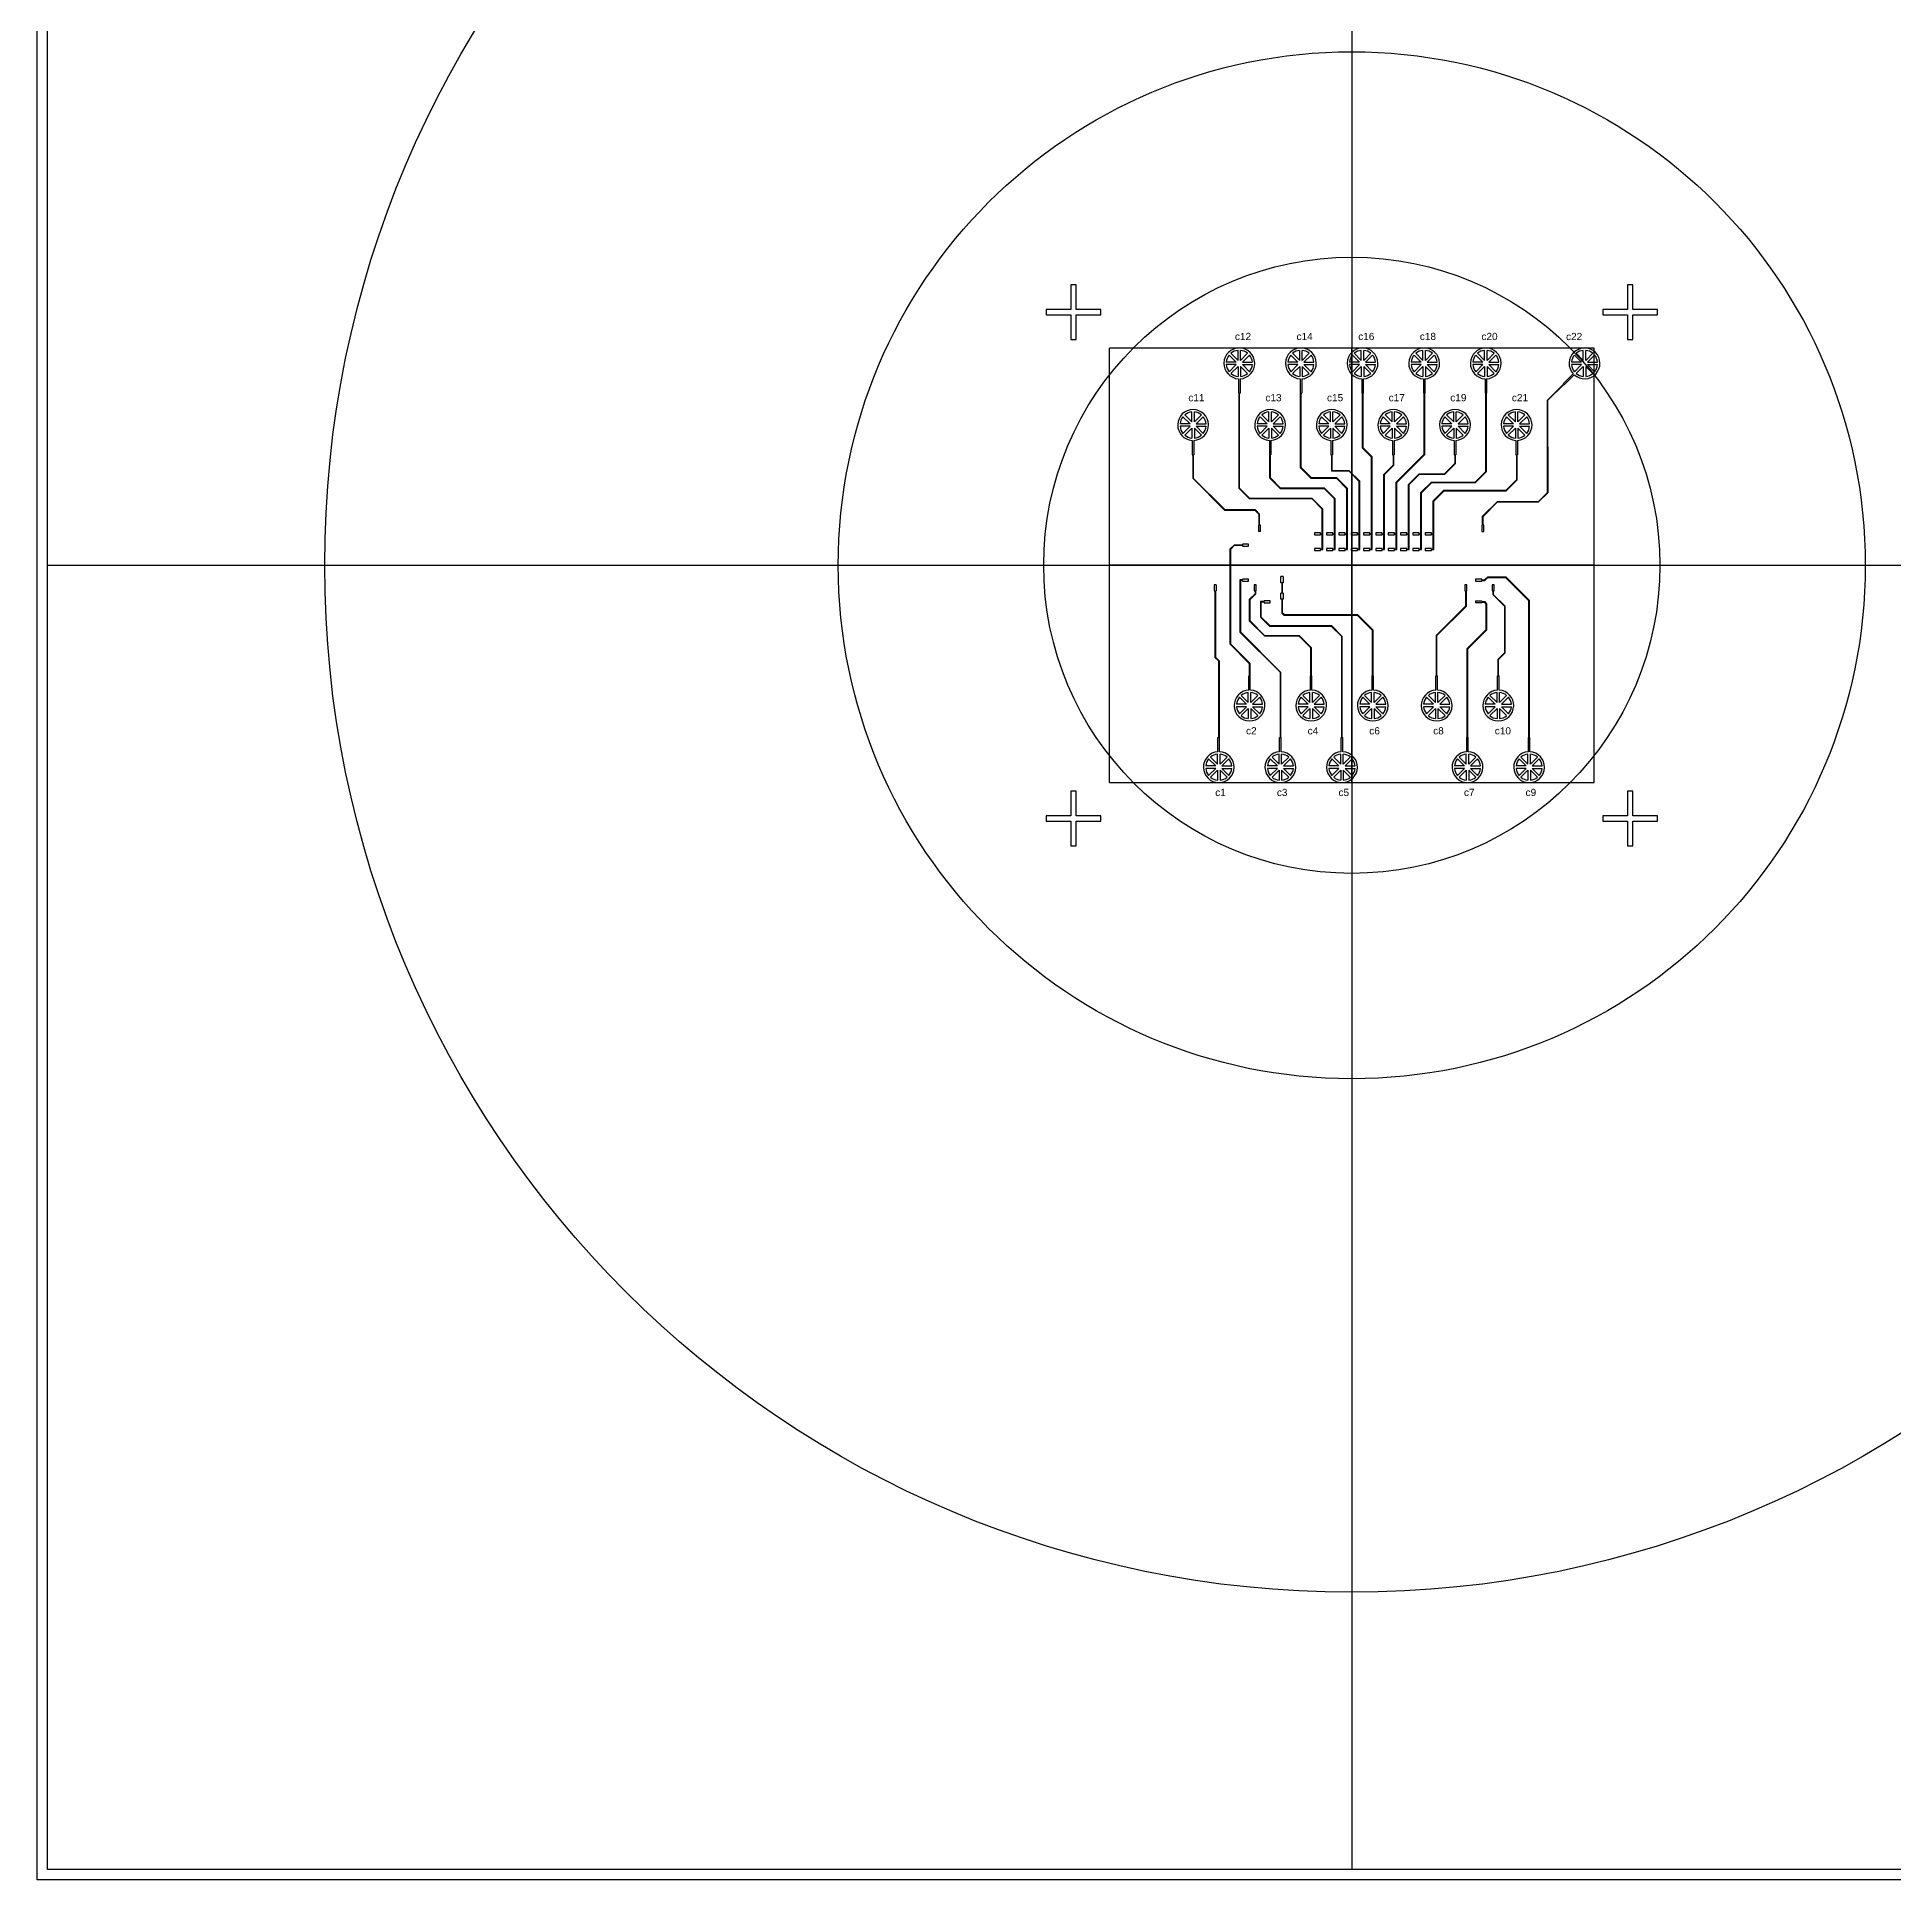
# Model space of a CAD drawing. Header units: millimetres. Extents: x 1000 to 444771, y -11148 to 590229.
# Drawn here: x 301000 to 391438, y 149000 to 238713 of the extents above; entities that cross this region are included whole.
import ezdxf

# ---------------------------------------------------------------- set-up
doc = ezdxf.new("R2010")
doc.units = ezdxf.units.MM
doc.layers.add('CLEAR', color=140, linetype='Continuous')
doc.layers.add('MASK', color=20, linetype='Continuous')
doc.styles.get("Standard").update_dxf_attribs({"font": 'arial.ttf'})

msp = doc.modelspace()

# ---------------------------------------------------------------- linework, layer by layer
for p, q in [((365000, 276500), (365000, 149500)), ((376797, 223579), (353203, 223579)), ((353203, 202421), (353203, 223579)), ((365000, 202421), (365000, 223579)), ((376797, 202421), (376797, 223579)), ((301500, 213000), (428500, 213000)), ((376797, 213000), (353203, 213000)), ((353203, 202421), (376797, 202421))]:
    msp.add_line(p, q)
for radius in [50000, 25000, 15000]:
    msp.add_circle((365000, 213000), radius)
at = {"layer": 'CLEAR'}
for p, q in [((301000, 149000), (301000, 277000)), ((351585, 226661), (351321, 226661)), ((351321, 226661), (351321, 225461)), ((351585, 225461), (351585, 226661)), ((378679, 226661), (378415, 226661)), ((378415, 226661), (378415, 225461)), ((378679, 225461), (378679, 226661)), ((351321, 225461), (350121, 225461)), ((350121, 225461), (350121, 225197)), ((350121, 225197), (351321, 225197)), ((351321, 225197), (351321, 223997)), ((352785, 225461), (351585, 225461)), ((351585, 223997), (351585, 225197)), ((351585, 225197), (352785, 225197)), ((352785, 225197), (352785, 225461)), ((378415, 225461), (377215, 225461)), ((377215, 225461), (377215, 225197)), ((377215, 225197), (378415, 225197)), ((378415, 225197), (378415, 223997)), ((379879, 225461), (378679, 225461)), ((378679, 223997), (378679, 225197)), ((378679, 225197), (379879, 225197)), ((379879, 225197), (379879, 225461)), ((351321, 223997), (351585, 223997)), ((378415, 223997), (378679, 223997)), ((359486, 222080), (359486, 221385)), ((359561, 222080), (359561, 221385)), ((362486, 222080), (362486, 221385)), ((362561, 222080), (362561, 221385)), ((365486, 222080), (365486, 221385)), ((365561, 222080), (365561, 221385)), ((368486, 222080), (368486, 221385)), ((368561, 222080), (368561, 221385)), ((371486, 222080), (371486, 221385)), ((371561, 222080), (371561, 221385)), ((375301, 221817), (374511, 221027)), ((375318, 221799), (374536, 221017)), ((375775, 222326), (375283, 221834)), ((375283, 221834), (375301, 221817)), ((375318, 221799), (375336, 221781)), ((375828, 222273), (375336, 221781)), ((359486, 221385), (359511, 221385)), ((359511, 216745), (359511, 221385)), ((359536, 221385), (359561, 221385)), ((359536, 216755), (359536, 221385)), ((362486, 221385), (362511, 221385)), ((362511, 217745), (362511, 221385)), ((362536, 221385), (362561, 221385)), ((362536, 217755), (362536, 221385)), ((365486, 221385), (365511, 221385)), ((365511, 221385), (365511, 218723)), ((365536, 221385), (365561, 221385)), ((365536, 221385), (365536, 218734)), ((368486, 221385), (368511, 221385)), ((368511, 221385), (368511, 218387)), ((368536, 221385), (368561, 221385)), ((368536, 221385), (368536, 218376)), ((371486, 221385), (371511, 221385)), ((371511, 221385), (371511, 217555)), ((371536, 221385), (371561, 221385)), ((371536, 221385), (371536, 217545)), ((374511, 221027), (374512, 216532)), ((374536, 221017), (374537, 216522)), ((357236, 219080), (357236, 218385)), ((357311, 219080), (357311, 218385)), ((360986, 219080), (360986, 218385)), ((361061, 219080), (361061, 218385)), ((363986, 219080), (363986, 218385)), ((364061, 219080), (364061, 218385)), ((366986, 219080), (366986, 218385)), ((367061, 219080), (367061, 218385)), ((369986, 219080), (369986, 218385)), ((370061, 219080), (370061, 218385)), ((372986, 219080), (372986, 218385)), ((373061, 219080), (373061, 218385)), ((357236, 218385), (357261, 218385)), ((357261, 218385), (357261, 217236)), ((357286, 218385), (357311, 218385)), ((357286, 218385), (357286, 217246)), ((360986, 218385), (361011, 218385)), ((361011, 217245), (361011, 218385)), ((361036, 218385), (361061, 218385)), ((361036, 217255), (361036, 218385)), ((363986, 218385), (364011, 218385)), ((364011, 218385), (364011, 217580)), ((364036, 218385), (364061, 218385)), ((364036, 218385), (364036, 217605)), ((365965, 218270), (365511, 218723)), ((365990, 218280), (365536, 218734)), ((365965, 214537), (365965, 218270)), ((365990, 213762), (365990, 218280)), ((366986, 218385), (367011, 218385)), ((367011, 218385), (367011, 217870)), ((367036, 218385), (367061, 218385)), ((367036, 218385), (367036, 217860)), ((367165, 217040), (368511, 218387)), ((367190, 217030), (368536, 218376)), ((369511, 217455), (370011, 217955)), ((369986, 218385), (370011, 218385)), ((370011, 218385), (370011, 217955)), ((370036, 218385), (370061, 218385)), ((370036, 218385), (370036, 217945)), ((372986, 218385), (373011, 218385)), ((373011, 218385), (373011, 217155)), ((373036, 218385), (373061, 218385)), ((373036, 218385), (373036, 217145)), ((357261, 217236), (358822, 215675)), ((357286, 217246), (358833, 215700)), ((361526, 216730), (361011, 217245)), ((361536, 216755), (361036, 217255)), ((363026, 217230), (362511, 217745)), ((363036, 217255), (362536, 217755)), ((364265, 217230), (363026, 217230)), ((364275, 217255), (363036, 217255)), ((364865, 217580), (364011, 217580)), ((364875, 217605), (364036, 217605)), ((364265, 217230), (364765, 216730)), ((364275, 217255), (364790, 216740)), ((364865, 217580), (365365, 217080)), ((364875, 217605), (365390, 217090)), ((365365, 214537), (365365, 217080)), ((365390, 213762), (365390, 217090)), ((367011, 217870), (366565, 217424)), ((366565, 214537), (366565, 217424)), ((367036, 217860), (366590, 217413)), ((366590, 213762), (366590, 217413)), ((367765, 216940), (368280, 217455)), ((367790, 216930), (368290, 217430)), ((368280, 217455), (369511, 217455)), ((368290, 217430), (369522, 217430)), ((368365, 216540), (368880, 217055)), ((368880, 217055), (371011, 217055)), ((369522, 217430), (370036, 217945)), ((371011, 217055), (371511, 217555)), ((371022, 217030), (371536, 217545)), ((372511, 216655), (373011, 217155)), ((372522, 216630), (373036, 217145)), ((360026, 216230), (359511, 216745)), ((360036, 216255), (359536, 216755)), ((363065, 216230), (360026, 216230)), ((363075, 216255), (360036, 216255)), ((363665, 216730), (361526, 216730)), ((363675, 216755), (361536, 216755)), ((363065, 216230), (363565, 215730)), ((363075, 216255), (363590, 215740)), ((363665, 216730), (364165, 216230)), ((363675, 216755), (364190, 216240)), ((364165, 214537), (364165, 216230)), ((364190, 213762), (364190, 216240)), ((364765, 214537), (364765, 216730)), ((364790, 213762), (364790, 216740)), ((367165, 214537), (367165, 217040)), ((367190, 213762), (367190, 217030)), ((367765, 214537), (367765, 216940)), ((367790, 213762), (367790, 216930)), ((368365, 214537), (368365, 216540)), ((368390, 216530), (368890, 217030)), ((368390, 213762), (368390, 216530)), ((368890, 217030), (371022, 217030)), ((369480, 216655), (368965, 216140)), ((369490, 216630), (368990, 216130)), ((369480, 216655), (372511, 216655)), ((369490, 216630), (372522, 216630)), ((374087, 216107), (374512, 216532)), ((374097, 216082), (374537, 216522)), ((360295, 215675), (358822, 215675)), ((360306, 215700), (358833, 215700)), ((360295, 215675), (360490, 215481)), ((360306, 215700), (360515, 215491)), ((360490, 214950), (360490, 215481)), ((360515, 214950), (360515, 215491)), ((363565, 214537), (363565, 215730)), ((363590, 213762), (363590, 215740)), ((368965, 214537), (368965, 216140)), ((368990, 213762), (368990, 216130)), ((371365, 215385), (372087, 216107)), ((371365, 214950), (371365, 215385)), ((371390, 215375), (372097, 216082)), ((371390, 214950), (371390, 215375)), ((372087, 216107), (374087, 216107)), ((372097, 216082), (374097, 216082)), ((360490, 214950), (360452, 214950)), ((360452, 214950), (360452, 214650)), ((360552, 214650), (360452, 214650)), ((360552, 214950), (360515, 214950)), ((360552, 214650), (360552, 214950)), ((363477, 214575), (363177, 214575)), ((363177, 214575), (363177, 214475)), ((363177, 214475), (363477, 214475)), ((363477, 214537), (363477, 214575)), ((363477, 214537), (363565, 214537)), ((363477, 214475), (363477, 214512)), ((363477, 214512), (363565, 214512)), ((363565, 213787), (363565, 214512)), ((364077, 214575), (363777, 214575)), ((363777, 214575), (363777, 214475)), ((363777, 214475), (364077, 214475)), ((364077, 214537), (364077, 214575)), ((364077, 214537), (364165, 214537)), ((364077, 214475), (364077, 214512)), ((364077, 214512), (364165, 214512)), ((364165, 213787), (364165, 214512)), ((364677, 214575), (364377, 214575)), ((364377, 214575), (364377, 214475)), ((364377, 214475), (364677, 214475)), ((364677, 214537), (364677, 214575)), ((364677, 214537), (364765, 214537)), ((364677, 214475), (364677, 214512)), ((364677, 214512), (364765, 214512)), ((364765, 213787), (364765, 214512)), ((365277, 214575), (364977, 214575)), ((364977, 214575), (364977, 214475)), ((364977, 214475), (365277, 214475)), ((365277, 214537), (365277, 214575)), ((365277, 214537), (365365, 214537)), ((365277, 214475), (365277, 214512)), ((365277, 214512), (365365, 214512)), ((365365, 213787), (365365, 214512)), ((365877, 214575), (365577, 214575)), ((365577, 214575), (365577, 214475)), ((365577, 214475), (365877, 214475)), ((365877, 214537), (365877, 214575)), ((365877, 214537), (365965, 214537)), ((365877, 214475), (365877, 214512)), ((365877, 214512), (365965, 214512)), ((365965, 213787), (365965, 214512)), ((366477, 214575), (366177, 214575)), ((366177, 214575), (366177, 214475)), ((366177, 214475), (366477, 214475)), ((366477, 214537), (366477, 214575)), ((366477, 214537), (366565, 214537)), ((366477, 214475), (366477, 214512)), ((366477, 214512), (366565, 214512)), ((366565, 213787), (366565, 214512)), ((367077, 214575), (366777, 214575)), ((366777, 214575), (366777, 214475)), ((366777, 214475), (367077, 214475)), ((367077, 214537), (367077, 214575)), ((367077, 214537), (367165, 214537)), ((367077, 214475), (367077, 214512)), ((367077, 214512), (367165, 214512)), ((367165, 213787), (367165, 214512)), ((367677, 214575), (367377, 214575)), ((367377, 214575), (367377, 214475)), ((367377, 214475), (367677, 214475)), ((367677, 214537), (367677, 214575)), ((367677, 214537), (367765, 214537)), ((367677, 214475), (367677, 214512)), ((367677, 214512), (367765, 214512)), ((367765, 213787), (367765, 214512)), ((368277, 214575), (367977, 214575)), ((367977, 214575), (367977, 214475)), ((367977, 214475), (368277, 214475)), ((368277, 214537), (368277, 214575)), ((368277, 214537), (368365, 214537)), ((368277, 214475), (368277, 214512)), ((368277, 214512), (368365, 214512)), ((368365, 213787), (368365, 214512)), ((368877, 214575), (368577, 214575)), ((368577, 214575), (368577, 214475)), ((368577, 214475), (368877, 214475)), ((368877, 214537), (368877, 214575)), ((368877, 214537), (368965, 214537)), ((368877, 214475), (368877, 214512)), ((368877, 214512), (368965, 214512)), ((368965, 213787), (368965, 214512)), ((371365, 214950), (371327, 214950)), ((371327, 214950), (371327, 214650)), ((371327, 214650), (371427, 214650)), ((371427, 214950), (371390, 214950)), ((371427, 214650), (371427, 214950)), ((359082, 213799), (359271, 213987)), ((359082, 209153), (359082, 213799)), ((359107, 213788), (359281, 213962)), ((359107, 209163), (359107, 213788)), ((359677, 213987), (359271, 213987)), ((359677, 213962), (359281, 213962)), ((359677, 214025), (359677, 213987)), ((359977, 214025), (359677, 214025)), ((359677, 213962), (359677, 213925)), ((359677, 213925), (359977, 213925)), ((359977, 213925), (359977, 214025)), ((363477, 213825), (363177, 213825)), ((363177, 213825), (363177, 213725)), ((363177, 213725), (363477, 213725)), ((363477, 213787), (363477, 213825)), ((363477, 213787), (363565, 213787)), ((363477, 213725), (363477, 213762)), ((363477, 213762), (363590, 213762)), ((364077, 213825), (363777, 213825)), ((363777, 213825), (363777, 213725)), ((363777, 213725), (364077, 213725)), ((364077, 213787), (364077, 213825)), ((364077, 213787), (364165, 213787)), ((364077, 213725), (364077, 213762)), ((364077, 213762), (364190, 213762)), ((364677, 213825), (364377, 213825)), ((364377, 213825), (364377, 213725)), ((364377, 213725), (364677, 213725)), ((364677, 213787), (364677, 213825)), ((364677, 213787), (364765, 213787)), ((364677, 213725), (364677, 213762)), ((364677, 213762), (364790, 213762)), ((365277, 213825), (364977, 213825)), ((364977, 213825), (364977, 213725)), ((364977, 213725), (365277, 213725)), ((365277, 213787), (365277, 213825)), ((365277, 213787), (365365, 213787)), ((365277, 213725), (365277, 213762)), ((365277, 213762), (365390, 213762)), ((365877, 213825), (365577, 213825)), ((365577, 213825), (365577, 213725)), ((365577, 213725), (365877, 213725)), ((365877, 213787), (365877, 213825)), ((365877, 213787), (365965, 213787)), ((365877, 213725), (365877, 213762)), ((365877, 213762), (365990, 213762)), ((366477, 213825), (366177, 213825)), ((366177, 213825), (366177, 213725)), ((366177, 213725), (366477, 213725)), ((366477, 213787), (366477, 213825)), ((366477, 213787), (366565, 213787)), ((366477, 213725), (366477, 213762)), ((366477, 213762), (366590, 213762)), ((367077, 213825), (366777, 213825)), ((366777, 213825), (366777, 213725)), ((366777, 213725), (367077, 213725)), ((367077, 213787), (367077, 213825)), ((367077, 213787), (367165, 213787)), ((367077, 213725), (367077, 213762)), ((367077, 213762), (367190, 213762)), ((367677, 213825), (367377, 213825)), ((367377, 213825), (367377, 213725)), ((367377, 213725), (367677, 213725)), ((367677, 213787), (367677, 213825)), ((367677, 213787), (367765, 213787)), ((367677, 213725), (367677, 213762)), ((367677, 213762), (367790, 213762)), ((368277, 213825), (367977, 213825)), ((367977, 213825), (367977, 213725)), ((367977, 213725), (368277, 213725)), ((368277, 213787), (368277, 213825)), ((368277, 213787), (368365, 213787)), ((368277, 213725), (368277, 213762)), ((368277, 213762), (368390, 213762)), ((368877, 213825), (368577, 213825)), ((368577, 213825), (368577, 213725)), ((368577, 213725), (368877, 213725)), ((368877, 213787), (368877, 213825)), ((368877, 213787), (368965, 213787)), ((368877, 213725), (368877, 213762)), ((368877, 213762), (368990, 213762)), ((358402, 212050), (358302, 212050)), ((358302, 212050), (358302, 211750)), ((358302, 211750), (358340, 211750)), ((358340, 211750), (358340, 208512)), ((358365, 211750), (358402, 211750)), ((358365, 211750), (358365, 208522)), ((358402, 212050), (358402, 211750)), ((359552, 212287), (359552, 209752)), ((359677, 212287), (359552, 212287)), ((359677, 212262), (359577, 212262)), ((359577, 212262), (359577, 209762)), ((359677, 212325), (359677, 212287)), ((359977, 212325), (359677, 212325)), ((359677, 212262), (359677, 212225)), ((359677, 212225), (359977, 212225)), ((359977, 212225), (359977, 212325)), ((360352, 212050), (360252, 212050)), ((360252, 212050), (360252, 211750)), ((360252, 211750), (360290, 211750)), ((360290, 211750), (360290, 211610)), ((360315, 211750), (360352, 211750)), ((360315, 211750), (360315, 211600)), ((360352, 211750), (360352, 212050)), ((361552, 212150), (361552, 212450)), ((361652, 212450), (361552, 212450)), ((361590, 212150), (361552, 212150)), ((361552, 211350), (361552, 211650)), ((361590, 211650), (361552, 211650)), ((361590, 212150), (361590, 211650)), ((361652, 212150), (361615, 212150)), ((361615, 212150), (361615, 211650)), ((361652, 211650), (361615, 211650)), ((361652, 212450), (361652, 212150)), ((361652, 211650), (361652, 211350)), ((370602, 212050), (370502, 212050)), ((370502, 212050), (370502, 211750)), ((370502, 211750), (370540, 211750)), ((370540, 211750), (370540, 211010)), ((370565, 211750), (370602, 211750)), ((370565, 211750), (370565, 211000)), ((370602, 211750), (370602, 212050)), ((371327, 212325), (371027, 212325)), ((371027, 212325), (371027, 212225)), ((371027, 212225), (371327, 212225)), ((371327, 212287), (371327, 212325)), ((371327, 212287), (371467, 212287)), ((371327, 212225), (371327, 212262)), ((371327, 212262), (371477, 212262)), ((371467, 212287), (371617, 212437)), ((371477, 212262), (371627, 212412)), ((371617, 212437), (372493, 212437)), ((371627, 212412), (372483, 212412)), ((371927, 212050), (371827, 212050)), ((371827, 212050), (371827, 211750)), ((371827, 211750), (371865, 211750)), ((371865, 211750), (371865, 211575)), ((371890, 211750), (371927, 211750)), ((371890, 211750), (371890, 211585)), ((371927, 211750), (371927, 212050)), ((373621, 211274), (372483, 212412)), ((373646, 211285), (372493, 212437)), ((360290, 211610), (360007, 211328)), ((360007, 211328), (360007, 210302)), ((360315, 211600), (360032, 211317)), ((360032, 211317), (360032, 210312)), ((360727, 211237), (360552, 211237)), ((360552, 211237), (360552, 210487)), ((360727, 211212), (360577, 211212)), ((360577, 211212), (360577, 210498)), ((360727, 211275), (360727, 211237)), ((361027, 211275), (360727, 211275)), ((360727, 211212), (360727, 211175)), ((360727, 211175), (361027, 211175)), ((361027, 211175), (361027, 211275)), ((361590, 211350), (361552, 211350)), ((361590, 211350), (361590, 210675)), ((361652, 211350), (361615, 211350)), ((361615, 211350), (361615, 210685)), ((370540, 211010), (369121, 209591)), ((370565, 211000), (369146, 209581)), ((371027, 211275), (371327, 211275)), ((371027, 211275), (371027, 211175)), ((371327, 211175), (371027, 211175)), ((371327, 211237), (371327, 211275)), ((371327, 211237), (371477, 211237)), ((371327, 211175), (371327, 211212)), ((371327, 211212), (371463, 211212)), ((371463, 211212), (371527, 211101)), ((371477, 211237), (371552, 211108)), ((371527, 211101), (371527, 209854)), ((371552, 211108), (371552, 209844)), ((371865, 211575), (372431, 211009)), ((371890, 211585), (372456, 211020)), ((372431, 211009), (372431, 208733)), ((372456, 211020), (372456, 208722)), ((373621, 204615), (373621, 211274)), ((373646, 204615), (373646, 211285)), ((360007, 210302), (360745, 209564)), ((360032, 210312), (360755, 209589)), ((360552, 210487), (361002, 210038)), ((360577, 210498), (361012, 210063)), ((360577, 210462), (361002, 210038)), ((361002, 210038), (364002, 210038)), ((361012, 210063), (364012, 210063)), ((361690, 210575), (361590, 210675)), ((361700, 210600), (361615, 210685)), ((361690, 210575), (365261, 210575)), ((361700, 210600), (365272, 210600)), ((364002, 210038), (364511, 209529)), ((364012, 210063), (364536, 209539)), ((365261, 210575), (366011, 209825)), ((365272, 210600), (366036, 209835)), ((366011, 207615), (366011, 209825)), ((366036, 207615), (366036, 209835)), ((371527, 209854), (370621, 208948)), ((371552, 209844), (370646, 208938)), ((359082, 209153), (360011, 208223)), ((359107, 209163), (360036, 208234)), ((359552, 209752), (361511, 207793)), ((359577, 209762), (361536, 207804)), ((360745, 209564), (362424, 209564)), ((360755, 209589), (362434, 209589)), ((362424, 209564), (363011, 208977)), ((362434, 209589), (363036, 208987)), ((363011, 207615), (363011, 208977)), ((363036, 207615), (363036, 208987)), ((364511, 204615), (364511, 209529)), ((364536, 204615), (364536, 209539)), ((369121, 207615), (369121, 209591)), ((369146, 207615), (369146, 209581)), ((370621, 204615), (370621, 208948)), ((370646, 204615), (370646, 208938)), ((358511, 208341), (358340, 208512)), ((358536, 208351), (358365, 208522)), ((358511, 208341), (358511, 204615)), ((358536, 208351), (358536, 204615)), ((360011, 208223), (360011, 207615)), ((360036, 208234), (360036, 207615)), ((372121, 208423), (372431, 208733)), ((372121, 207615), (372121, 208423)), ((372146, 208412), (372456, 208722)), ((372146, 207615), (372146, 208412)), ((359986, 207615), (360011, 207615)), ((359986, 206920), (359986, 207615)), ((360036, 207615), (360061, 207615)), ((360061, 206920), (360061, 207615)), ((361511, 207793), (361511, 204615)), ((361536, 207804), (361536, 204615)), ((362986, 207615), (363011, 207615)), ((362986, 206920), (362986, 207615)), ((363036, 207615), (363061, 207615)), ((363061, 206920), (363061, 207615)), ((365986, 207615), (366011, 207615)), ((365986, 206920), (365986, 207615)), ((366036, 207615), (366061, 207615)), ((366061, 206920), (366061, 207615)), ((369096, 207615), (369121, 207615)), ((369096, 206920), (369096, 207615)), ((369146, 207615), (369171, 207615)), ((369171, 206920), (369171, 207615)), ((372096, 207615), (372121, 207615)), ((372096, 206920), (372096, 207615)), ((372146, 207615), (372171, 207615)), ((372171, 206920), (372171, 207615)), ((358486, 204615), (358511, 204615)), ((358486, 203920), (358486, 204615)), ((358536, 204615), (358561, 204615)), ((358561, 203920), (358561, 204615)), ((361486, 204615), (361511, 204615)), ((361486, 203920), (361486, 204615)), ((361536, 204615), (361561, 204615)), ((361561, 203920), (361561, 204615)), ((364486, 204615), (364511, 204615)), ((364486, 203920), (364486, 204615)), ((364536, 204615), (364561, 204615)), ((364561, 203920), (364561, 204615)), ((370596, 204615), (370621, 204615)), ((370596, 203920), (370596, 204615)), ((370646, 204615), (370671, 204615)), ((370671, 203920), (370671, 204615)), ((373596, 204615), (373621, 204615)), ((373596, 203920), (373596, 204615)), ((373646, 204615), (373671, 204615)), ((373671, 203920), (373671, 204615)), ((351585, 202003), (351321, 202003)), ((351321, 202003), (351321, 200803)), ((351585, 200803), (351585, 202003)), ((378679, 202003), (378415, 202003)), ((378415, 202003), (378415, 200803)), ((378679, 200803), (378679, 202003)), ((351321, 200803), (350121, 200803)), ((350121, 200803), (350121, 200539)), ((352785, 200803), (351585, 200803)), ((352785, 200539), (352785, 200803)), ((378415, 200803), (377215, 200803)), ((377215, 200803), (377215, 200539)), ((379879, 200803), (378679, 200803)), ((379879, 200539), (379879, 200803)), ((350121, 200539), (351321, 200539)), ((351321, 200539), (351321, 199339)), ((351585, 199339), (351585, 200539)), ((351585, 200539), (352785, 200539)), ((377215, 200539), (378415, 200539)), ((378415, 200539), (378415, 199339)), ((378679, 199339), (378679, 200539)), ((378679, 200539), (379879, 200539)), ((351321, 199339), (351585, 199339)), ((378415, 199339), (378679, 199339)), ((429000, 149000), (301000, 149000))]:
    msp.add_line(p, q, dxfattribs=at)
for centre, start, end in [((359524, 222829), 272.86598, 267.13402), ((362524, 222829), 272.86598, 267.13402), ((365524, 222829), 272.86598, 267.13402), ((368524, 222829), 272.86598, 267.13402), ((371524, 222829), 272.86598, 267.13402), ((376331, 222829), 227.86598, 222.13402), ((357274, 219829), 272.86598, 267.13402), ((361024, 219829), 272.86598, 267.13402), ((364024, 219829), 272.86598, 267.13402), ((367024, 219829), 272.86598, 267.13402), ((370024, 219829), 272.86598, 267.13402), ((373024, 219829), 272.86598, 267.13402), ((360024, 206171), 92.86598, 87.13402), ((363024, 206171), 92.86598, 87.13402), ((366024, 206171), 92.86598, 87.13402), ((369133, 206171), 92.86598, 87.13402), ((372133, 206171), 92.86598, 87.13402), ((358524, 203171), 92.86598, 87.13402), ((361524, 203171), 92.86598, 87.13402), ((364524, 203171), 92.86598, 87.13402), ((370633, 203171), 92.86598, 87.13402), ((373633, 203171), 92.86598, 87.13402)]:
    msp.add_arc(centre, 750, start, end, dxfattribs=at)
at = {"layer": 'MASK'}
for p, q in [((301500, 149500), (301500, 276500)), ((359463, 222977), (359463, 223464)), ((359585, 222977), (359585, 223464)), ((362463, 222977), (362463, 223464)), ((362585, 222977), (362585, 223464)), ((365463, 222977), (365463, 223464)), ((365585, 222977), (365585, 223464)), ((368463, 222977), (368463, 223464)), ((368585, 222977), (368585, 223464)), ((371463, 222977), (371463, 223464)), ((371585, 222977), (371585, 223464)), ((376270, 222977), (376270, 223464)), ((376392, 222977), (376392, 223464)), ((359376, 222890), (358889, 222890)), ((359376, 222768), (358889, 222768)), ((359376, 222890), (359032, 223234)), ((359376, 222768), (359032, 222424)), ((359463, 222977), (359118, 223321)), ((359463, 222681), (359118, 222337)), ((359463, 222681), (359463, 222195)), ((359585, 222977), (359929, 223321)), ((359585, 222681), (359585, 222195)), ((359585, 222681), (359929, 222337)), ((359672, 222890), (360016, 223234)), ((359672, 222890), (360158, 222890)), ((359672, 222768), (360158, 222768)), ((359672, 222768), (360016, 222424)), ((362376, 222890), (361889, 222890)), ((362376, 222768), (361889, 222768)), ((362376, 222890), (362032, 223234)), ((362376, 222768), (362032, 222424)), ((362463, 222977), (362118, 223321)), ((362463, 222681), (362118, 222337)), ((362463, 222681), (362463, 222195)), ((362585, 222977), (362929, 223321)), ((362585, 222681), (362585, 222195)), ((362585, 222681), (362929, 222337)), ((362672, 222890), (363016, 223234)), ((362672, 222890), (363158, 222890)), ((362672, 222768), (363158, 222768)), ((362672, 222768), (363016, 222424)), ((365376, 222890), (364889, 222890)), ((365376, 222768), (364889, 222768)), ((365376, 222890), (365032, 223234)), ((365376, 222768), (365032, 222424)), ((365463, 222977), (365118, 223321)), ((365463, 222681), (365118, 222337)), ((365463, 222681), (365463, 222195)), ((365585, 222977), (365929, 223321)), ((365585, 222681), (365585, 222195)), ((365585, 222681), (365929, 222337)), ((365672, 222890), (366016, 223234)), ((365672, 222890), (366158, 222890)), ((365672, 222768), (366158, 222768)), ((365672, 222768), (366016, 222424)), ((368376, 222890), (367889, 222890)), ((368376, 222768), (367889, 222768)), ((368376, 222890), (368032, 223234)), ((368376, 222768), (368032, 222424)), ((368463, 222977), (368118, 223321)), ((368463, 222681), (368118, 222337)), ((368463, 222681), (368463, 222195)), ((368585, 222977), (368929, 223321)), ((368585, 222681), (368585, 222195)), ((368585, 222681), (368929, 222337)), ((368672, 222890), (369016, 223234)), ((368672, 222890), (369158, 222890)), ((368672, 222768), (369158, 222768)), ((368672, 222768), (369016, 222424)), ((371376, 222890), (370889, 222890)), ((371376, 222768), (370889, 222768)), ((371376, 222890), (371032, 223234)), ((371376, 222768), (371032, 222424)), ((371463, 222977), (371118, 223321)), ((371463, 222681), (371118, 222337)), ((371463, 222681), (371463, 222195)), ((371585, 222977), (371929, 223321)), ((371585, 222681), (371585, 222195)), ((371585, 222681), (371929, 222337)), ((371672, 222890), (372016, 223234)), ((371672, 222890), (372158, 222890)), ((371672, 222768), (372158, 222768)), ((371672, 222768), (372016, 222424)), ((376183, 222890), (375696, 222890)), ((376183, 222768), (375696, 222768)), ((376183, 222890), (375839, 223234)), ((376183, 222768), (375839, 222424)), ((376270, 222977), (375926, 223321)), ((376270, 222681), (375926, 222337)), ((376270, 222681), (376270, 222195)), ((376392, 222977), (376736, 223321)), ((376392, 222681), (376736, 222337)), ((376392, 222681), (376392, 222195)), ((376479, 222890), (376823, 223234)), ((376479, 222890), (376965, 222890)), ((376479, 222768), (376823, 222424)), ((376479, 222768), (376965, 222768)), ((357126, 219890), (356639, 219890)), ((357126, 219768), (356639, 219768)), ((357126, 219890), (356782, 220234)), ((357126, 219768), (356782, 219424)), ((357213, 219977), (356868, 220321)), ((357213, 219977), (357213, 220464)), ((357335, 219977), (357335, 220464)), ((357335, 219977), (357679, 220321)), ((357422, 219890), (357766, 220234)), ((357422, 219890), (357908, 219890)), ((357422, 219768), (357908, 219768)), ((357422, 219768), (357766, 219424)), ((360876, 219890), (360389, 219890)), ((360876, 219768), (360389, 219768)), ((360876, 219890), (360532, 220234)), ((360876, 219768), (360532, 219424)), ((360963, 219977), (360618, 220321)), ((360963, 219977), (360963, 220464)), ((361085, 219977), (361085, 220464)), ((361085, 219977), (361429, 220321)), ((361172, 219890), (361516, 220234)), ((361172, 219890), (361658, 219890)), ((361172, 219768), (361658, 219768)), ((361172, 219768), (361516, 219424)), ((363876, 219890), (363389, 219890)), ((363876, 219768), (363389, 219768)), ((363876, 219890), (363532, 220234)), ((363876, 219768), (363532, 219424)), ((363963, 219977), (363618, 220321)), ((363963, 219977), (363963, 220464)), ((364085, 219977), (364085, 220464)), ((364085, 219977), (364429, 220321)), ((364172, 219890), (364516, 220234)), ((364172, 219890), (364658, 219890)), ((364172, 219768), (364658, 219768)), ((364172, 219768), (364516, 219424)), ((366876, 219890), (366389, 219890)), ((366876, 219768), (366389, 219768)), ((366876, 219890), (366532, 220234)), ((366876, 219768), (366532, 219424)), ((366963, 219977), (366618, 220321)), ((366963, 219977), (366963, 220464)), ((367085, 219977), (367085, 220464)), ((367085, 219977), (367429, 220321)), ((367172, 219890), (367516, 220234)), ((367172, 219890), (367658, 219890)), ((367172, 219768), (367658, 219768)), ((367172, 219768), (367516, 219424)), ((369876, 219890), (369389, 219890)), ((369876, 219768), (369389, 219768)), ((369876, 219890), (369532, 220234)), ((369876, 219768), (369532, 219424)), ((369963, 219977), (369618, 220321)), ((369963, 219977), (369963, 220464)), ((370085, 219977), (370085, 220464)), ((370085, 219977), (370429, 220321)), ((370172, 219890), (370516, 220234)), ((370172, 219890), (370658, 219890)), ((370172, 219768), (370658, 219768)), ((370172, 219768), (370516, 219424)), ((372876, 219890), (372389, 219890)), ((372876, 219768), (372389, 219768)), ((372876, 219890), (372532, 220234)), ((372876, 219768), (372532, 219424)), ((372963, 219977), (372618, 220321)), ((372963, 219977), (372963, 220464)), ((373085, 219977), (373085, 220464)), ((373085, 219977), (373429, 220321)), ((373172, 219890), (373516, 220234)), ((373172, 219890), (373658, 219890)), ((373172, 219768), (373658, 219768)), ((373172, 219768), (373516, 219424)), ((357213, 219681), (356868, 219337)), ((357213, 219681), (357213, 219195)), ((357335, 219681), (357335, 219195)), ((357335, 219681), (357679, 219337)), ((360963, 219681), (360618, 219337)), ((360963, 219681), (360963, 219195)), ((361085, 219681), (361085, 219195)), ((361085, 219681), (361429, 219337)), ((363963, 219681), (363618, 219337)), ((363963, 219681), (363963, 219195)), ((364085, 219681), (364085, 219195)), ((364085, 219681), (364429, 219337)), ((366963, 219681), (366618, 219337)), ((366963, 219681), (366963, 219195)), ((367085, 219681), (367085, 219195)), ((367085, 219681), (367429, 219337)), ((369963, 219681), (369618, 219337)), ((369963, 219681), (369963, 219195)), ((370085, 219681), (370085, 219195)), ((370085, 219681), (370429, 219337)), ((372963, 219681), (372618, 219337)), ((372963, 219681), (372963, 219195)), ((373085, 219681), (373085, 219195)), ((373085, 219681), (373429, 219337)), ((359876, 206232), (359389, 206232)), ((359876, 206232), (359532, 206576)), ((359963, 206319), (359618, 206663)), ((359963, 206319), (359963, 206805)), ((360085, 206319), (360085, 206805)), ((360085, 206319), (360429, 206663)), ((360172, 206232), (360516, 206576)), ((360172, 206232), (360658, 206232)), ((362876, 206232), (362389, 206232)), ((362876, 206232), (362532, 206576)), ((362963, 206319), (362618, 206663)), ((362963, 206319), (362963, 206805)), ((363085, 206319), (363085, 206805)), ((363085, 206319), (363429, 206663)), ((363172, 206232), (363516, 206576)), ((363172, 206232), (363658, 206232)), ((365876, 206232), (365389, 206232)), ((365876, 206232), (365532, 206576)), ((365963, 206319), (365618, 206663)), ((365963, 206319), (365963, 206805)), ((366085, 206319), (366085, 206805)), ((366085, 206319), (366429, 206663)), ((366172, 206232), (366516, 206576)), ((366172, 206232), (366658, 206232)), ((368985, 206232), (368499, 206232)), ((368985, 206232), (368641, 206576)), ((369072, 206319), (368728, 206663)), ((369072, 206319), (369072, 206805)), ((369195, 206319), (369195, 206805)), ((369195, 206319), (369539, 206663)), ((369281, 206232), (369625, 206576)), ((369281, 206232), (369768, 206232)), ((371985, 206232), (371499, 206232)), ((371985, 206232), (371641, 206576)), ((372072, 206319), (371728, 206663)), ((372072, 206319), (372072, 206805)), ((372195, 206319), (372195, 206805)), ((372195, 206319), (372539, 206663)), ((372281, 206232), (372625, 206576)), ((372281, 206232), (372768, 206232)), ((359876, 206110), (359389, 206110)), ((359876, 206110), (359532, 205766)), ((359963, 206023), (359618, 205679)), ((359963, 206023), (359963, 205536)), ((360085, 206023), (360085, 205536)), ((360085, 206023), (360429, 205679)), ((360172, 206110), (360658, 206110)), ((360172, 206110), (360516, 205766)), ((362876, 206110), (362389, 206110)), ((362876, 206110), (362532, 205766)), ((362963, 206023), (362618, 205679)), ((362963, 206023), (362963, 205536)), ((363085, 206023), (363085, 205536)), ((363085, 206023), (363429, 205679)), ((363172, 206110), (363658, 206110)), ((363172, 206110), (363516, 205766)), ((365876, 206110), (365389, 206110)), ((365876, 206110), (365532, 205766)), ((365963, 206023), (365618, 205679)), ((365963, 206023), (365963, 205536)), ((366085, 206023), (366085, 205536)), ((366085, 206023), (366429, 205679)), ((366172, 206110), (366658, 206110)), ((366172, 206110), (366516, 205766)), ((368985, 206110), (368499, 206110)), ((368985, 206110), (368641, 205766)), ((369072, 206023), (368728, 205679)), ((369072, 206023), (369072, 205536)), ((369195, 206023), (369195, 205536)), ((369195, 206023), (369539, 205679)), ((369281, 206110), (369768, 206110)), ((369281, 206110), (369625, 205766)), ((371985, 206110), (371499, 206110)), ((371985, 206110), (371641, 205766)), ((372072, 206023), (371728, 205679)), ((372072, 206023), (372072, 205536)), ((372195, 206023), (372195, 205536)), ((372195, 206023), (372539, 205679)), ((372281, 206110), (372768, 206110)), ((372281, 206110), (372625, 205766)), ((358376, 203232), (358032, 203576)), ((358463, 203319), (358118, 203663)), ((358463, 203319), (358463, 203805)), ((358585, 203319), (358585, 203805)), ((358585, 203319), (358929, 203663)), ((358672, 203232), (359016, 203576)), ((361376, 203232), (361032, 203576)), ((361463, 203319), (361118, 203663)), ((361463, 203319), (361463, 203805)), ((361585, 203319), (361585, 203805)), ((361585, 203319), (361929, 203663)), ((361672, 203232), (362016, 203576)), ((364376, 203232), (364032, 203576)), ((364463, 203319), (364118, 203663)), ((364463, 203319), (364463, 203805)), ((364585, 203319), (364585, 203805)), ((364585, 203319), (364929, 203663)), ((364672, 203232), (365016, 203576)), ((370485, 203232), (370141, 203576)), ((370572, 203319), (370228, 203663)), ((370572, 203319), (370572, 203805)), ((370695, 203319), (370695, 203805)), ((370695, 203319), (371039, 203663)), ((370781, 203232), (371125, 203576)), ((373485, 203232), (373141, 203576)), ((373572, 203319), (373228, 203663)), ((373572, 203319), (373572, 203805)), ((373695, 203319), (373695, 203805)), ((373695, 203319), (374039, 203663)), ((373781, 203232), (374125, 203576)), ((358376, 203232), (357889, 203232)), ((358376, 203110), (357889, 203110)), ((358376, 203110), (358032, 202766)), ((358463, 203023), (358118, 202679)), ((358463, 203023), (358463, 202536)), ((358585, 203023), (358585, 202536)), ((358585, 203023), (358929, 202679)), ((358672, 203232), (359158, 203232)), ((358672, 203110), (359158, 203110)), ((358672, 203110), (359016, 202766)), ((361376, 203232), (360889, 203232)), ((361376, 203110), (360889, 203110)), ((361376, 203110), (361032, 202766)), ((361463, 203023), (361118, 202679)), ((361463, 203023), (361463, 202536)), ((361585, 203023), (361585, 202536)), ((361585, 203023), (361929, 202679)), ((361672, 203232), (362158, 203232)), ((361672, 203110), (362158, 203110)), ((361672, 203110), (362016, 202766)), ((364376, 203232), (363889, 203232)), ((364376, 203110), (363889, 203110)), ((364376, 203110), (364032, 202766)), ((364463, 203023), (364118, 202679)), ((364463, 203023), (364463, 202536)), ((364585, 203023), (364585, 202536)), ((364585, 203023), (364929, 202679)), ((364672, 203232), (365158, 203232)), ((364672, 203110), (365158, 203110)), ((364672, 203110), (365016, 202766)), ((370485, 203232), (369999, 203232)), ((370485, 203110), (369999, 203110)), ((370485, 203110), (370141, 202766)), ((370572, 203023), (370228, 202679)), ((370572, 203023), (370572, 202536)), ((370695, 203023), (370695, 202536)), ((370695, 203023), (371039, 202679)), ((370781, 203232), (371268, 203232)), ((370781, 203110), (371268, 203110)), ((370781, 203110), (371125, 202766)), ((373485, 203232), (372999, 203232)), ((373485, 203110), (372999, 203110)), ((373485, 203110), (373141, 202766)), ((373572, 203023), (373228, 202679)), ((373572, 203023), (373572, 202536)), ((373695, 203023), (373695, 202536)), ((373695, 203023), (374039, 202679)), ((373781, 203232), (374268, 203232)), ((373781, 203110), (374268, 203110)), ((373781, 203110), (374125, 202766)), ((428500, 149500), (301500, 149500))]:
    msp.add_line(p, q, dxfattribs=at)
for centre, start, end in [((359524, 222829), 95.51773, 129.48227), ((359524, 222829), 50.51773, 84.48227), ((362524, 222829), 95.51773, 129.48227), ((362524, 222829), 50.51773, 84.48227), ((365524, 222829), 95.51773, 129.48227), ((365524, 222829), 50.51773, 84.48227), ((368524, 222829), 95.51773, 129.48227), ((368524, 222829), 50.51773, 84.48227), ((371524, 222829), 95.51773, 129.48227), ((371524, 222829), 50.51773, 84.48227), ((376331, 222829), 95.51773, 129.48227), ((376331, 222829), 50.51773, 84.48227), ((359524, 222829), 140.51773, 174.48227), ((359524, 222829), 185.51773, 219.48227), ((359524, 222829), 5.51773, 39.48227), ((359524, 222829), 320.51773, 354.48227), ((362524, 222829), 140.51773, 174.48227), ((362524, 222829), 185.51773, 219.48227), ((362524, 222829), 5.51773, 39.48227), ((362524, 222829), 320.51773, 354.48227), ((365524, 222829), 140.51773, 174.48227), ((365524, 222829), 185.51773, 219.48227), ((365524, 222829), 5.51773, 39.48227), ((365524, 222829), 320.51773, 354.48227), ((368524, 222829), 140.51773, 174.48227), ((368524, 222829), 185.51773, 219.48227), ((368524, 222829), 5.51773, 39.48227), ((368524, 222829), 320.51773, 354.48227), ((371524, 222829), 140.51773, 174.48227), ((371524, 222829), 185.51773, 219.48227), ((371524, 222829), 5.51773, 39.48227), ((371524, 222829), 320.51773, 354.48227), ((376331, 222829), 140.51773, 174.48227), ((376331, 222829), 185.51773, 219.48227), ((376331, 222829), 5.51773, 39.48227), ((376331, 222829), 320.51773, 354.48227), ((359524, 222829), 230.51773, 264.48227), ((359524, 222829), 275.51773, 309.48227), ((362524, 222829), 230.51773, 264.48227), ((362524, 222829), 275.51773, 309.48227), ((365524, 222829), 230.51773, 264.48227), ((365524, 222829), 275.51773, 309.48227), ((368524, 222829), 230.51773, 264.48227), ((368524, 222829), 275.51773, 309.48227), ((371524, 222829), 230.51773, 264.48227), ((371524, 222829), 275.51773, 309.48227), ((376331, 222829), 230.51773, 264.48227), ((376331, 222829), 275.51773, 309.48227), ((357274, 219829), 140.51773, 174.48227), ((357274, 219829), 185.51773, 219.48227), ((357274, 219829), 95.51773, 129.48227), ((357274, 219829), 50.51773, 84.48227), ((357274, 219829), 5.51773, 39.48227), ((357274, 219829), 320.51773, 354.48227), ((361024, 219829), 140.51773, 174.48227), ((361024, 219829), 185.51773, 219.48227), ((361024, 219829), 95.51773, 129.48227), ((361024, 219829), 50.51773, 84.48227), ((361024, 219829), 5.51773, 39.48227), ((361024, 219829), 320.51773, 354.48227), ((364024, 219829), 140.51773, 174.48227), ((364024, 219829), 185.51773, 219.48227), ((364024, 219829), 95.51773, 129.48227), ((364024, 219829), 50.51773, 84.48227), ((364024, 219829), 5.51773, 39.48227), ((364024, 219829), 320.51773, 354.48227), ((367024, 219829), 140.51773, 174.48227), ((367024, 219829), 185.51773, 219.48227), ((367024, 219829), 95.51773, 129.48227), ((367024, 219829), 50.51773, 84.48227), ((367024, 219829), 5.51773, 39.48227), ((367024, 219829), 320.51773, 354.48227), ((370024, 219829), 140.51773, 174.48227), ((370024, 219829), 185.51773, 219.48227), ((370024, 219829), 95.51773, 129.48227), ((370024, 219829), 50.51773, 84.48227), ((370024, 219829), 5.51773, 39.48227), ((370024, 219829), 320.51773, 354.48227), ((373024, 219829), 140.51773, 174.48227), ((373024, 219829), 185.51773, 219.48227), ((373024, 219829), 95.51773, 129.48227), ((373024, 219829), 50.51773, 84.48227), ((373024, 219829), 5.51773, 39.48227), ((373024, 219829), 320.51773, 354.48227), ((357274, 219829), 230.51773, 264.48227), ((357274, 219829), 275.51773, 309.48227), ((361024, 219829), 230.51773, 264.48227), ((361024, 219829), 275.51773, 309.48227), ((364024, 219829), 230.51773, 264.48227), ((364024, 219829), 275.51773, 309.48227), ((367024, 219829), 230.51773, 264.48227), ((367024, 219829), 275.51773, 309.48227), ((370024, 219829), 230.51773, 264.48227), ((370024, 219829), 275.51773, 309.48227), ((373024, 219829), 230.51773, 264.48227), ((373024, 219829), 275.51773, 309.48227), ((360024, 206171), 140.51773, 174.48227), ((360024, 206171), 95.51773, 129.48227), ((360024, 206171), 50.51773, 84.48227), ((360024, 206171), 5.51773, 39.48227), ((363024, 206171), 140.51773, 174.48227), ((363024, 206171), 95.51773, 129.48227), ((363024, 206171), 50.51773, 84.48227), ((363024, 206171), 5.51773, 39.48227), ((366024, 206171), 140.51773, 174.48227), ((366024, 206171), 95.51773, 129.48227), ((366024, 206171), 50.51773, 84.48227), ((366024, 206171), 5.51773, 39.48227), ((369133, 206171), 140.51773, 174.48227), ((369133, 206171), 95.51773, 129.48227), ((369133, 206171), 50.51773, 84.48227), ((369133, 206171), 5.51773, 39.48227), ((372133, 206171), 140.51773, 174.48227), ((372133, 206171), 95.51773, 129.48227), ((372133, 206171), 50.51773, 84.48227), ((372133, 206171), 5.51773, 39.48227), ((360024, 206171), 185.51773, 219.48227), ((360024, 206171), 230.51773, 264.48227), ((360024, 206171), 275.51773, 309.48227), ((360024, 206171), 320.51773, 354.48227), ((363024, 206171), 185.51773, 219.48227), ((363024, 206171), 230.51773, 264.48227), ((363024, 206171), 275.51773, 309.48227), ((363024, 206171), 320.51773, 354.48227), ((366024, 206171), 185.51773, 219.48227), ((366024, 206171), 230.51773, 264.48227), ((366024, 206171), 275.51773, 309.48227), ((366024, 206171), 320.51773, 354.48227), ((369133, 206171), 185.51773, 219.48227), ((369133, 206171), 230.51773, 264.48227), ((369133, 206171), 275.51773, 309.48227), ((369133, 206171), 320.51773, 354.48227), ((372133, 206171), 185.51773, 219.48227), ((372133, 206171), 230.51773, 264.48227), ((372133, 206171), 275.51773, 309.48227), ((372133, 206171), 320.51773, 354.48227), ((358524, 203171), 140.51773, 174.48227), ((358524, 203171), 95.51773, 129.48227), ((358524, 203171), 50.51773, 84.48227), ((358524, 203171), 5.51773, 39.48227), ((361524, 203171), 140.51773, 174.48227), ((361524, 203171), 95.51773, 129.48227), ((361524, 203171), 50.51773, 84.48227), ((361524, 203171), 5.51773, 39.48227), ((364524, 203171), 140.51773, 174.48227), ((364524, 203171), 95.51773, 129.48227), ((364524, 203171), 50.51773, 84.48227), ((364524, 203171), 5.51773, 39.48227), ((370633, 203171), 140.51773, 174.48227), ((370633, 203171), 95.51773, 129.48227), ((370633, 203171), 50.51773, 84.48227), ((370633, 203171), 5.51773, 39.48227), ((373633, 203171), 140.51773, 174.48227), ((373633, 203171), 95.51773, 129.48227), ((373633, 203171), 50.51773, 84.48227), ((373633, 203171), 5.51773, 39.48227), ((358524, 203171), 185.51773, 219.48227), ((358524, 203171), 230.51773, 264.48227), ((358524, 203171), 275.51773, 309.48227), ((358524, 203171), 320.51773, 354.48227), ((361524, 203171), 185.51773, 219.48227), ((361524, 203171), 230.51773, 264.48227), ((361524, 203171), 275.51773, 309.48227), ((361524, 203171), 320.51773, 354.48227), ((364524, 203171), 185.51773, 219.48227), ((364524, 203171), 230.51773, 264.48227), ((364524, 203171), 275.51773, 309.48227), ((364524, 203171), 320.51773, 354.48227), ((370633, 203171), 185.51773, 219.48227), ((370633, 203171), 230.51773, 264.48227), ((370633, 203171), 275.51773, 309.48227), ((370633, 203171), 320.51773, 354.48227), ((373633, 203171), 185.51773, 219.48227), ((373633, 203171), 230.51773, 264.48227), ((373633, 203171), 275.51773, 309.48227), ((373633, 203171), 320.51773, 354.48227)]:
    msp.add_arc(centre, 638, start, end, dxfattribs=at)

# ---------------------------------------------------------------- texts
at = {"layer": 'CLEAR', "char_height": 350, "attachment_point": 1}
for s, insert in [('c12', (359312, 224317)), ('c14', (362312, 224317)), ('c16', (365312, 224317)), ('c18', (368312, 224317)), ('c20', (371312, 224317)), ('c22', (375430, 224313)), ('c11', (357044, 221336)), ('c13', (360794, 221336)), ('c15', (363794, 221336)), ('c17', (366794, 221336)), ('c19', (369794, 221336)), ('c21', (372794, 221336)), ('c2', (359852, 205117)), ('c4', (362852, 205117)), ('c6', (365852, 205117)), ('c8', (368961, 205117)), ('c10', (371961, 205117)), ('c1', (358352, 202117)), ('c3', (361352, 202117)), ('c5', (364352, 202117)), ('c7', (370461, 202117)), ('c9', (373461, 202117))]:
    msp.add_mtext_dynamic_manual_height_columns(s, width=6.63, gutter_width=12.5, heights=[0], dxfattribs=dict(at, insert=insert))

doc.saveas('drawing.dxf')
